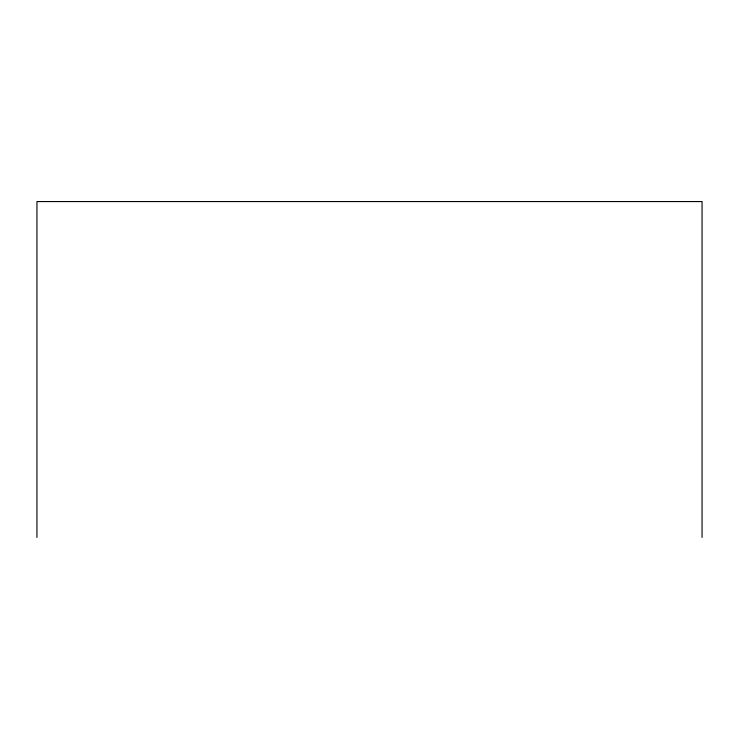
<?xml version="1.0" encoding="UTF-8"?>
<svg xmlns="http://www.w3.org/2000/svg" width="739" height="739" viewBox="0 0 739 739"><rect width="100%" height="100%" fill="white"/><g stroke="black" fill="none" stroke-linecap="round" stroke-linejoin="round"><path stroke-width="1.11" d="M702.05 537.438L702.05 201.562L36.95 201.562L36.95 537.438"/></g></svg>
